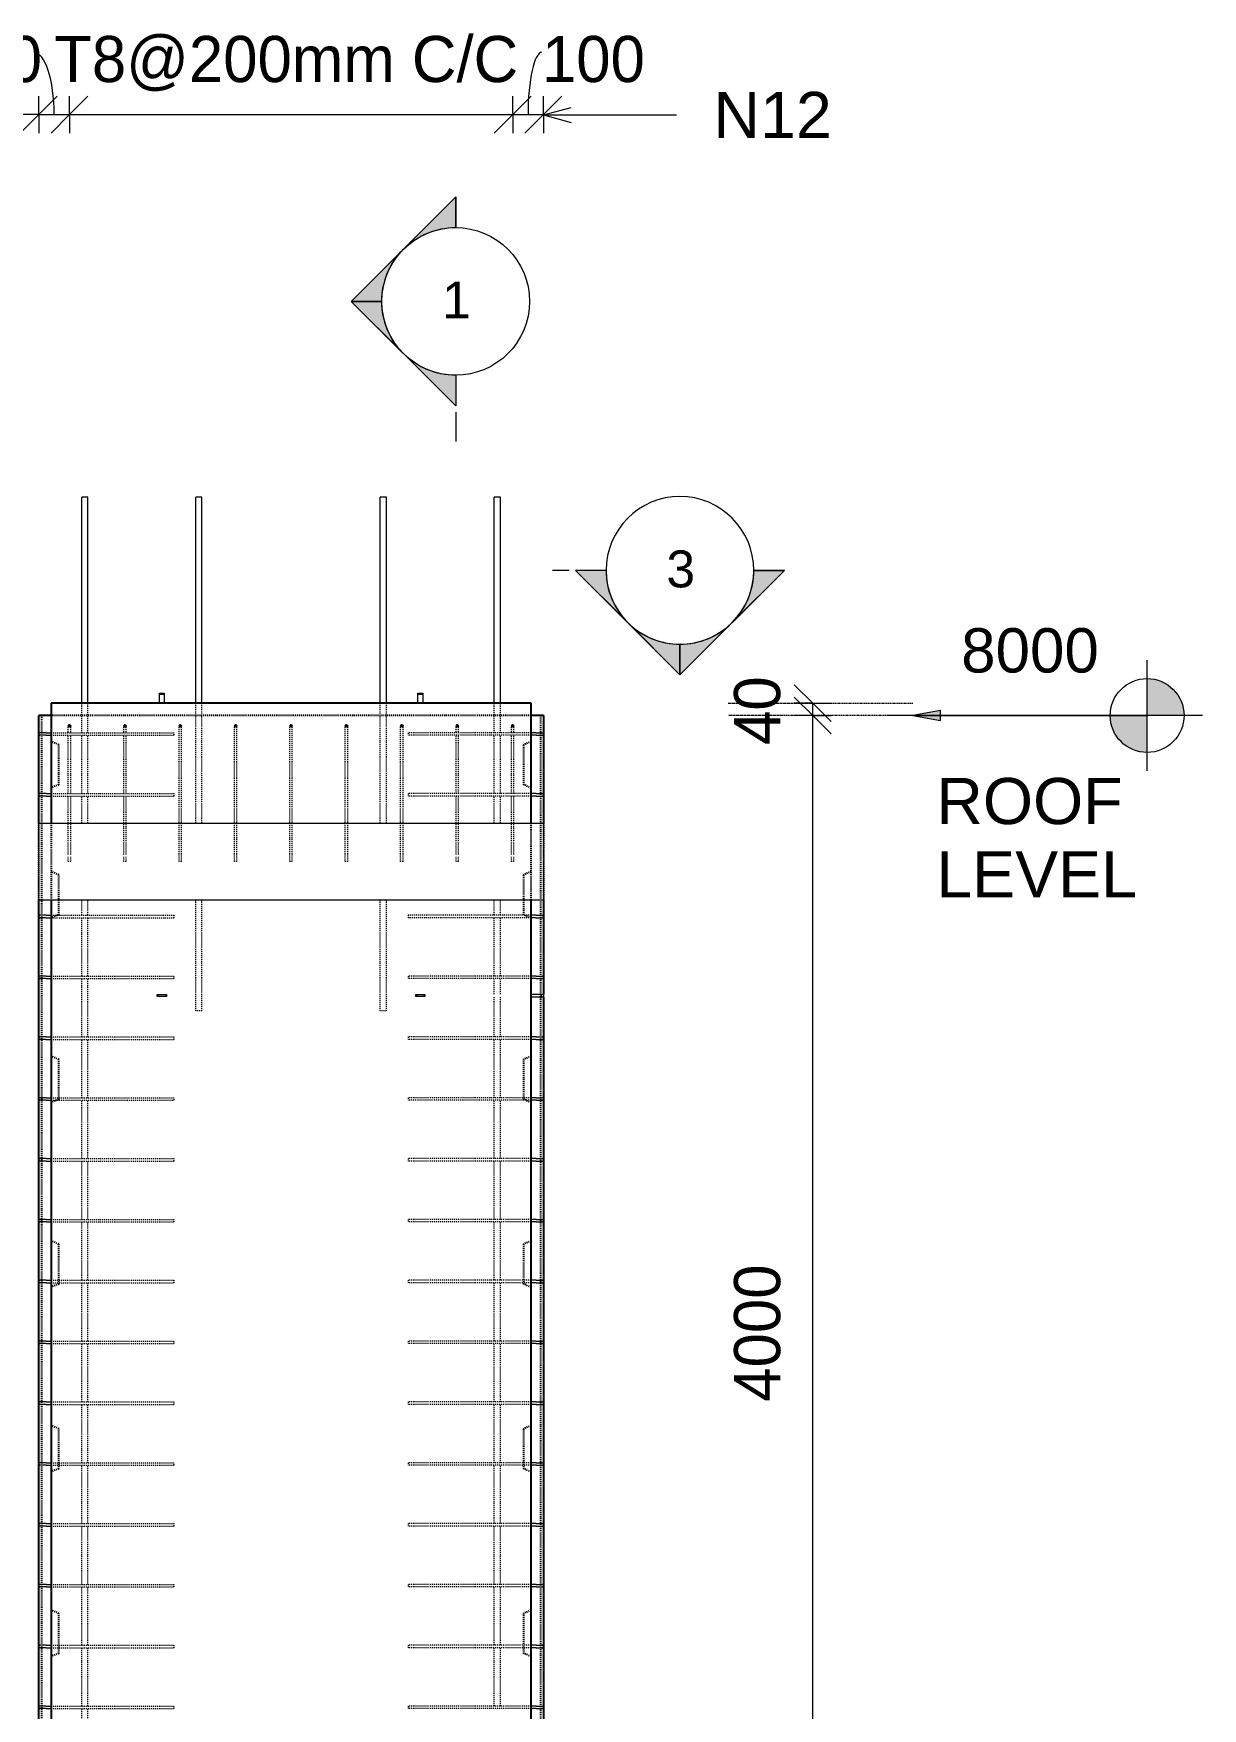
# Model space of a CAD drawing. Header units: millimetres. Extents: x -11071 to 5500, y -2575 to 13230.
# Drawn here: x -5062 to -1264, y 4433 to 9876 of the extents above; entities that cross this region are included whole.
import ezdxf

# ---------------------------------------------------------------- set-up
doc = ezdxf.new("R2010")
doc.units = ezdxf.units.MM
doc.linetypes.add('Dash', pattern=[6.36, 3.18, -3.18])
doc.linetypes.add('Overhead', pattern=[3.97, 2.38, -1.59])
for name, color, linetype, lineweight in [('A-ANNO-DIMS', 211, 'Continuous', 9), ('A-ANNO-DIMS-60', 211, 'Continuous', 9), ('A-DETL-MBND', 5, 'Continuous', 18), ('A-FLOR-OVHD', 1, 'Overhead', 18), ('A-GENM', 13, 'Continuous', 18), ('A-WALL', 113, 'Continuous', 25), ('A-WALL-HDLN', 110, 'Dash', 25), ('G-ANNO-DIMS', 111, 'Continuous', 9), ('G-ANNO-SYMB', 111, 'Continuous', 9), ('G-ANNO-TEXT', 231, 'Continuous', 9), ('S-BEAM', 12, 'Continuous', 18), ('S-RBAR', 171, 'Continuous', 18)]:
    doc.layers.add(name, color=color, linetype=linetype, lineweight=lineweight)
doc.styles.add('Arial', font='arial.ttf', dxfattribs={"height": 120})
doc.styles.add('Arial_1', font='arial.ttf', dxfattribs={"height": 150})
doc.styles.add('Arial_2', font='arial.ttf', dxfattribs={"height": 144})
doc.styles.add('Nirmala UI Semilight', font='NirmalaS.ttf', dxfattribs={"height": 150})
doc.dimstyles.new('Arrow_Filled_-_2_5_NI_UI_1', dxfattribs={"dimscale": 304.8, "dimtxt": 157.104592, "dimasz": 0.393701, "dimexe": 0.19685, "dimexo": 0.0625, "dimgap": 0.19685, "dimtad": 1, "dimdec": 4, "dimzin": 0, "dimdsep": 46, "dimtxsty": 'Nirmala UI Semilight', "dimblk1": 'OBLIQUE', "dimblk2": 'OBLIQUE', "dimsah": 1, "dimcen": 0.09, "dimazin": 0, "dimtfac": 1, "dimtdec": 4, "dimtix": 1, "dimtmove": 0, "dimatfit": 3, "dimfxl": 0.19685, "dimfxlon": 1, "dimtvp": 1, "dimtolj": 1, "dimtzin": 0, "dimarcsym": 2})
doc.dimstyles.new('Arrow_Filled_-_2_5_NI_UI_2', dxfattribs={"dimscale": 304.8, "dimtxt": 157.104592, "dimasz": 0.393701, "dimexe": 0.19685, "dimexo": 0.0625, "dimgap": 0.19685, "dimtad": 1, "dimdec": 4, "dimzin": 0, "dimdsep": 46, "dimtxsty": 'Nirmala UI Semilight', "dimblk1": 'OBLIQUE', "dimblk2": 'OBLIQUE', "dimsah": 1, "dimcen": 0.09, "dimazin": 0, "dimtfac": 1, "dimtdec": 4, "dimtix": 1, "dimtmove": 1, "dimatfit": 3, "dimfxl": 0.19685, "dimfxlon": 1, "dimtvp": 1, "dimtolj": 1, "dimtzin": 0, "dimarcsym": 2})

# ---------------------------------------------------------------- blocks, each defined once
blk = doc.blocks.new('RR spread anchor face based - RR-SA-7_5-260-1726841-Elevation Front')
at = {"layer": 'A-GENM'}
for p, q in [((-4653.4, 7727.8), (-4653.4, 7732.8)), ((-4653.4, 7732.8), (-4637.4, 7732.8)), ((-4637.4, 7732.8), (-4637.4, 7727.8)), ((-4653.4, 7700), (-4653.4, 7727.8)), ((-4637.4, 7727.8), (-4653.4, 7727.8)), ((-4637.4, 7727.8), (-4637.4, 7700))]:
    blk.add_line(p, q, dxfattribs=at)
blk = doc.blocks.new('RR spread anchor face based - RR-SA-2_5-200-1726821-Elevation Front')
at = {"layer": 'A-GENM'}
for p, q in [((-3445.4, 6755), (-3410.4, 6755)), ((-3410.4, 6755), (-3405.4, 6755)), ((-3410.4, 6745), (-3410.4, 6755)), ((-3405.4, 6755), (-3405.4, 6745)), ((-3410.4, 6745), (-3445.4, 6745)), ((-3405.4, 6745), (-3410.4, 6745))]:
    blk.add_line(p, q, dxfattribs=at)
blk = doc.blocks.new('RR spread anchor face based - RR-SA-1_4-160-1726851-Elevation Front')
at = {"layer": 'A-GENM'}
for p, q in [((-4660.4, 6753), (-4657.9, 6753)), ((-4660.4, 6747), (-4660.4, 6753)), ((-4657.9, 6753), (-4632.9, 6753)), ((-4657.9, 6753), (-4657.9, 6747)), ((-4632.9, 6753), (-4630.4, 6753)), ((-4632.9, 6753), (-4632.9, 6747)), ((-4630.4, 6753), (-4630.4, 6747)), ((-4657.9, 6747), (-4660.4, 6747)), ((-4632.9, 6747), (-4657.9, 6747)), ((-4630.4, 6747), (-4632.9, 6747))]:
    blk.add_line(p, q, dxfattribs=at)
blk = doc.blocks.new('Detail View - M_Section Head - Filled SHOP DWG-1002450-Elevation Front')
at = {"layer": 'G-ANNO-SYMB'}
h = blk.add_hatch(color=256, dxfattribs=at)
edge = h.paths.add_edge_path()
edge.add_line((-3301.2, -388.3), (-3201.8, -388.3))
edge.add_arc((-2961.8, -388.3), 240, 180, 225)
edge.add_line((-3131.5, -558), (-3301.2, -388.3))
h = blk.add_hatch(color=256, dxfattribs=at)
edge = h.paths.add_edge_path()
edge.add_line((-2622.4, -388.3), (-2792.1, -558))
edge.add_arc((-2961.8, -388.3), 240, 315, 360)
edge.add_line((-2721.8, -388.3), (-2622.4, -388.3))
h = blk.add_hatch(color=256, dxfattribs=at)
edge = h.paths.add_edge_path()
edge.add_line((-2961.8, -727.7), (-3131.5, -558))
edge.add_arc((-2961.8, -388.3), 240, 225, 270)
edge.add_line((-2961.8, -628.3), (-2961.8, -727.7))
h = blk.add_hatch(color=256, dxfattribs=at)
edge = h.paths.add_edge_path()
edge.add_line((-2961.8, -727.7), (-2961.8, -628.3))
edge.add_arc((-2961.8, -388.3), 240, 270, 315)
edge.add_line((-2792.1, -558), (-2961.8, -727.7))
for p, q in [((-2961.8, -727.7), (-3301.2, -388.3)), ((-3201.8, -388.3), (-3301.2, -388.3)), ((-3301.2, -388.3), (-3131.5, -558)), ((-3201.8, -388.3), (-3301.2, -388.3)), ((-2961.8, -727.7), (-2622.4, -388.3)), ((-2792.1, -558), (-2622.4, -388.3)), ((-2721.8, -388.3), (-2622.4, -388.3)), ((-2622.4, -388.3), (-2721.8, -388.3)), ((-3131.5, -558), (-2961.8, -727.7)), ((-2961.8, -727.7), (-2792.1, -558)), ((-2961.8, -628.3), (-2961.8, -727.7)), ((-2961.8, -727.7), (-2961.8, -628.3))]:
    blk.add_line(p, q, dxfattribs=at)
for start, end in [(360, 180), (180, 360), (180, 225), (315, 0), (225, 270), (270, 315)]:
    blk.add_arc((-2961.8, -388.3), 240, start, end, dxfattribs=at)
blk = doc.blocks.new('DIMBLOCK9-Elevation Front')
at = {"layer": 'A-ANNO-DIMS-60'}
for p, q in [((-5045.4, 9612.5), (-4985.4, 9672.5)), ((-5045.4, 9612.5), (-5045.4, 9672.5)), ((-4945.4, 9612.5), (-4885.4, 9672.5)), ((-4945.4, 9612.5), (-4945.4, 9672.5)), ((-5045.4, 9612.5), (-5105.4, 9552.5)), ((-5045.4, 9612.5), (-4945.4, 9612.5)), ((-5045.4, 9612.5), (-5045.4, 9552.5)), ((-4945.4, 9612.5), (-5005.4, 9552.5)), ((-4945.4, 9612.5), (-4945.4, 9552.5))]:
    blk.add_line(p, q, dxfattribs=at)
blk.add_ellipse((-5060.8, 9612.5), major_axis=(0, 202.8), ratio=0.322442, start_param=4.712389, end_param=6.283185, dxfattribs=at)
at = {"layer": 'A-ANNO-DIMS-60', "color": 0, "insert": (-5369.3, 9868.2), "char_height": 150, "width": 370.196, "attachment_point": 1, "line_spacing_factor": 1.142579, "style": 'Nirmala UI Semilight'}
blk.add_mtext('100', dxfattribs=at)
blk = doc.blocks.new('_Oblique')
at = {"color": 0, "linetype": 'ByBlock', "lineweight": -2}
blk.add_line((-0.5, -0.5), (0.5, 0.5), dxfattribs=at)
blk = doc.blocks.new('DIMBLOCK10-Elevation Front')
at = {"layer": 'A-ANNO-DIMS-60'}
for p, q in [((-4945.4, 9612.5), (-4885.4, 9672.5)), ((-4945.4, 9612.5), (-4945.4, 9672.5)), ((-3505.4, 9612.5), (-3445.4, 9672.5)), ((-3505.4, 9612.5), (-3505.4, 9672.5)), ((-4945.4, 9612.5), (-5005.4, 9552.5)), ((-4945.4, 9612.5), (-3505.4, 9612.5)), ((-4945.4, 9612.5), (-4945.4, 9552.5)), ((-3505.4, 9612.5), (-3565.4, 9552.5)), ((-3505.4, 9612.5), (-3505.4, 9552.5))]:
    blk.add_line(p, q, dxfattribs=at)
at = {"layer": 'A-ANNO-DIMS-60', "color": 0, "insert": (-4995.2, 9868.2), "char_height": 150, "width": 1847.55, "attachment_point": 1, "line_spacing_factor": 1.142579, "style": 'Nirmala UI Semilight'}
blk.add_mtext('T8@200mm C/C', dxfattribs=at)
blk = doc.blocks.new('DIMBLOCK11-Elevation Front')
at = {"layer": 'A-ANNO-DIMS-60'}
for p, q in [((-3505.4, 9612.5), (-3445.4, 9672.5)), ((-3505.4, 9612.5), (-3505.4, 9672.5)), ((-3405.4, 9612.5), (-3345.4, 9672.5)), ((-3405.4, 9612.5), (-3405.4, 9672.5)), ((-3505.4, 9612.5), (-3565.4, 9552.5)), ((-3505.4, 9612.5), (-3405.4, 9612.5)), ((-3505.4, 9612.5), (-3505.4, 9552.5)), ((-3405.4, 9612.5), (-3465.4, 9552.5)), ((-3405.4, 9612.5), (-3405.4, 9552.5))]:
    blk.add_line(p, q, dxfattribs=at)
blk.add_ellipse((-3410.4, 9612.5), major_axis=(0, 202.8), ratio=0.222107, start_param=0, end_param=1.570796, dxfattribs=at)
at = {"layer": 'A-ANNO-DIMS-60', "color": 0, "insert": (-3410.4, 9868.2), "char_height": 150, "width": 370.196, "attachment_point": 1, "line_spacing_factor": 1.142579, "style": 'Nirmala UI Semilight'}
blk.add_mtext('100', dxfattribs=at)
blk = doc.blocks.new('DIMBLOCK80-Elevation Front')
at = {"layer": 'A-ANNO-DIMS-60'}
for p, q in [((-2530.4, 7660), (-2590.4, 7720)), ((-2530.4, 7660), (-2590.4, 7660)), ((-2530.4, 3660), (-2530.4, 7660)), ((-2530.4, 7660), (-2470.4, 7600)), ((-2530.4, 7660), (-2470.4, 7660)), ((-2530.4, 3660), (-2590.4, 3720)), ((-2530.4, 3660), (-2590.4, 3660)), ((-2530.4, 3660), (-2470.4, 3600)), ((-2530.4, 3660), (-2470.4, 3660))]:
    blk.add_line(p, q, dxfattribs=at)
at = {"layer": 'A-ANNO-DIMS-60', "color": 0, "insert": (-2786.1, 5430.1), "char_height": 150, "width": 551.866, "attachment_point": 1, "rotation": 90, "line_spacing_factor": 1.142579, "style": 'Nirmala UI Semilight'}
blk.add_mtext('4000', dxfattribs=at)
blk = doc.blocks.new('DIMBLOCK81-Elevation Front')
at = {"layer": 'A-ANNO-DIMS-60'}
for p, q in [((-2530.4, 7700), (-2590.4, 7760)), ((-2530.4, 7660), (-2590.4, 7720)), ((-2530.4, 7700), (-2590.4, 7700)), ((-2530.4, 7660), (-2530.4, 7700)), ((-2530.4, 7700), (-2470.4, 7640)), ((-2530.4, 7700), (-2470.4, 7700)), ((-2530.4, 7660), (-2590.4, 7660)), ((-2530.4, 7660), (-2470.4, 7600)), ((-2530.4, 7660), (-2470.4, 7660))]:
    blk.add_line(p, q, dxfattribs=at)
at = {"layer": 'A-ANNO-DIMS-60', "color": 0, "insert": (-2786.1, 7564.3), "char_height": 150, "width": 277.647, "attachment_point": 1, "rotation": 90, "line_spacing_factor": 1.142579, "style": 'Nirmala UI Semilight'}
blk.add_mtext('40', dxfattribs=at)
blk = doc.blocks.new('Spot Elevations - M_Spot Elevation - Target Filled-10609-Elevation Front')
at = {"layer": 'G-ANNO-DIMS'}
h = blk.add_hatch(color=256, dxfattribs=at)
edge = h.paths.add_edge_path()
edge.add_line((-1443.8, 7660), (-1323.8, 7660))
edge.add_arc((-1443.8, 7660), 120, 0, 90)
edge.add_line((-1443.8, 7780), (-1443.8, 7660))
h = blk.add_hatch(color=256, dxfattribs=at)
edge = h.paths.add_edge_path()
edge.add_line((-1443.8, 7660), (-1563.8, 7660))
edge.add_arc((-1443.8, 7660), 120, 180, 270)
edge.add_line((-1443.8, 7540), (-1443.8, 7660))
for p, q in [((-1443.8, 7480), (-1443.8, 7840)), ((-1263.8, 7660), (-2283.8, 7660))]:
    blk.add_line(p, q, dxfattribs=at)
blk.add_circle((-1443.8, 7660), 120, dxfattribs=at)

msp = doc.modelspace()

# ---------------------------------------------------------------- hatches: boundary and pattern name
at = {"layer": 'G-ANNO-DIMS'}
msp.add_hatch(color=256, dxfattribs=at).paths.add_polyline_path([(-2205.4305, 7660), (-2115.4305, 7644.13057), (-2115.4305, 7675.86943)])
at = {"layer": 'S-RBAR'}
h = msp.add_hatch(color=256, dxfattribs=at)
edge = h.paths.add_edge_path()
edge.add_arc((-4945.4305, 7626), 4, 0, 360)
for points in [[(-4945.4305, 7622), (-4941.4305, 7626), (-4945.4305, 7630), (-4949.4305, 7626)], [(-4765.4305, 7622), (-4761.4305, 7626), (-4765.4305, 7630), (-4769.4305, 7626)], [(-4585.4305, 7622), (-4581.4305, 7626), (-4585.4305, 7630), (-4589.4305, 7626)], [(-4405.4305, 7622), (-4401.4305, 7626), (-4405.4305, 7630), (-4409.4305, 7626)], [(-4225.4305, 7622), (-4221.4305, 7626), (-4225.4305, 7630), (-4229.4305, 7626)], [(-4045.4305, 7622), (-4041.4305, 7626), (-4045.4305, 7630), (-4049.4305, 7626)], [(-3865.4305, 7622), (-3861.4305, 7626), (-3865.4305, 7630), (-3869.4305, 7626)], [(-3685.4305, 7622), (-3681.4305, 7626), (-3685.4305, 7630), (-3689.4305, 7626)], [(-3505.4305, 7622), (-3501.4305, 7626), (-3505.4305, 7630), (-3509.4305, 7626)]]:
    msp.add_hatch(color=256, dxfattribs=at).paths.add_polyline_path(points)
h = msp.add_hatch(color=256, dxfattribs=at)
edge = h.paths.add_edge_path()
edge.add_arc((-4765.4305, 7626), 4, 0, 360)
h = msp.add_hatch(color=256, dxfattribs=at)
edge = h.paths.add_edge_path()
edge.add_arc((-4585.4305, 7626), 4, 0, 360)
h = msp.add_hatch(color=256, dxfattribs=at)
edge = h.paths.add_edge_path()
edge.add_arc((-4405.4305, 7626), 4, 0, 360)
h = msp.add_hatch(color=256, dxfattribs=at)
edge = h.paths.add_edge_path()
edge.add_arc((-4225.4305, 7626), 4, 0, 360)
h = msp.add_hatch(color=256, dxfattribs=at)
edge = h.paths.add_edge_path()
edge.add_arc((-4045.4305, 7626), 4, 0, 360)
h = msp.add_hatch(color=256, dxfattribs=at)
edge = h.paths.add_edge_path()
edge.add_arc((-3865.4305, 7626), 4, 0, 360)
h = msp.add_hatch(color=256, dxfattribs=at)
edge = h.paths.add_edge_path()
edge.add_arc((-3685.4305, 7626), 4, 0, 360)
h = msp.add_hatch(color=256, dxfattribs=at)
edge = h.paths.add_edge_path()
edge.add_arc((-3505.4305, 7626), 4, 0, 360)

# ---------------------------------------------------------------- linework, layer by layer
at = {"layer": 'A-DETL-MBND'}
msp.add_line((-5045.4305, 9612.46426), (-6013.36887, 9612.46426), dxfattribs=at)
at = {"layer": 'A-FLOR-OVHD'}
for p, q in [((-2805.4305, 7700), (-2205.4305, 7700)), ((-2205.4305, 7660), (-2805.4305, 7660))]:
    msp.add_line(p, q, dxfattribs=at)
at = {"layer": 'A-WALL'}
for p, q in [((-5005.4305, 7700), (-5005.4305, 7310)), ((-3445.4305, 7700), (-5005.4305, 7700)), ((-3445.4305, 7310), (-3445.4305, 7700)), ((-5045.4305, 7600.38007), (-5045.4305, 7660)), ((-5005.4305, 7660), (-5045.4305, 7660)), ((-3405.4305, 7660), (-3445.4305, 7660)), ((-3405.4305, 7660), (-3405.4305, 7600.38007)), ((-5045.4305, 7402.71341), (-5045.4305, 7599.61993)), ((-3405.4305, 7599.61993), (-3405.4305, 7402.71341)), ((-5045.4305, 7310), (-5045.4305, 7401.95326)), ((-3405.4305, 7401.95326), (-3405.4305, 7310)), ((-5045.4305, 7007.38007), (-5045.4305, 7060)), ((-5005.4305, 7060), (-5005.4305, -1395)), ((-3445.4305, -1395), (-3445.4305, 7060)), ((-3405.4305, 7060), (-3405.4305, 7007.38007)), ((-5045.4305, 6809.71341), (-5045.4305, 7006.61993)), ((-3405.4305, 7006.61993), (-3405.4305, 6809.71341)), ((-5045.4305, 6612.04674), (-5045.4305, 6808.95326)), ((-3405.4305, 6808.95326), (-3405.4305, 6755)), ((-3405.4305, 6745), (-3405.4305, 6612.04674)), ((-5045.4305, 6414.38007), (-5045.4305, 6611.28659)), ((-3405.4305, 6611.28659), (-3405.4305, 6414.38007)), ((-5045.4305, 6216.71341), (-5045.4305, 6413.61993)), ((-3405.4305, 6413.61993), (-3405.4305, 6216.71341)), ((-5045.4305, 6019.04674), (-5045.4305, 6215.95326)), ((-3405.4305, 6215.95326), (-3405.4305, 6019.04674)), ((-5045.4305, 5821.38007), (-5045.4305, 6018.28659)), ((-3405.4305, 6018.28659), (-3405.4305, 5821.38007)), ((-5045.4305, 5623.71341), (-5045.4305, 5820.61993)), ((-3405.4305, 5820.61993), (-3405.4305, 5623.71341)), ((-5045.4305, 5426.04674), (-5045.4305, 5622.95326)), ((-3405.4305, 5622.95326), (-3405.4305, 5426.04674)), ((-5045.4305, 5228.38007), (-5045.4305, 5425.28659)), ((-3405.4305, 5425.28659), (-3405.4305, 5228.38007)), ((-5045.4305, 5030.71341), (-5045.4305, 5227.61993)), ((-3405.4305, 5227.61993), (-3405.4305, 5030.71341)), ((-5045.4305, 4833.04674), (-5045.4305, 5029.95326)), ((-3405.4305, 5029.95326), (-3405.4305, 4833.04674)), ((-5045.4305, 4635.38007), (-5045.4305, 4832.28659)), ((-3405.4305, 4832.28659), (-3405.4305, 4635.38007)), ((-5045.4305, 4437.71341), (-5045.4305, 4634.61993)), ((-3405.4305, 4634.61993), (-3405.4305, 4437.71341)), ((-5045.4305, 4240.04674), (-5045.4305, 4436.95326)), ((-3405.4305, 4436.95326), (-3405.4305, 4240.04674))]:
    msp.add_line(p, q, dxfattribs=at)
at = {"layer": 'A-WALL-HDLN'}
for p, q in [((-5035.42792, 3690.4499), (-5035.42792, 7660)), ((-3445.4305, 7660), (-5005.4305, 7660)), ((-3415.43308, 7660), (-3415.43308, 3690.4499)), ((-4980.4305, 7565), (-5005.4305, 7575)), ((-3445.4305, 7575), (-3470.4305, 7565)), ((-4980.4305, 7435), (-4980.4305, 7565)), ((-3470.4305, 7565), (-3470.4305, 7435)), ((-4980.4305, 7435), (-5005.4305, 7425)), ((-3445.4305, 7425), (-3470.4305, 7435)), ((-5045.4305, 7060.04961), (-5045.4305, 7309.95039)), ((-5005.4305, 7309.95039), (-5005.4305, 7060.04961)), ((-3445.4305, 7060.04961), (-3445.4305, 7309.95039)), ((-3405.4305, 7309.95039), (-3405.4305, 7060.04961)), ((-4980.4305, 7142.5), (-5005.4305, 7152.5)), ((-4980.4305, 7012.5), (-4980.4305, 7142.5)), ((-3445.4305, 7152.5), (-3470.4305, 7142.5)), ((-3470.4305, 7142.5), (-3470.4305, 7012.5)), ((-4980.4305, 7012.5), (-5005.4305, 7002.5)), ((-3445.4305, 7002.5), (-3470.4305, 7012.5)), ((-4980.4305, 6542.5), (-5005.4305, 6552.5)), ((-4980.4305, 6412.5), (-4980.4305, 6542.5)), ((-3445.4305, 6552.5), (-3470.4305, 6542.5)), ((-3470.4305, 6542.5), (-3470.4305, 6412.5)), ((-4980.4305, 6412.5), (-5005.4305, 6402.5)), ((-3445.4305, 6402.5), (-3470.4305, 6412.5)), ((-4980.4305, 5942.5), (-5005.4305, 5952.5)), ((-4980.4305, 5812.5), (-4980.4305, 5942.5)), ((-3445.4305, 5952.5), (-3470.4305, 5942.5)), ((-3470.4305, 5942.5), (-3470.4305, 5812.5)), ((-4980.4305, 5812.5), (-5005.4305, 5802.5)), ((-3445.4305, 5802.5), (-3470.4305, 5812.5)), ((-4980.4305, 5342.5), (-5005.4305, 5352.5)), ((-4980.4305, 5212.5), (-4980.4305, 5342.5)), ((-3445.4305, 5352.5), (-3470.4305, 5342.5)), ((-3470.4305, 5342.5), (-3470.4305, 5212.5)), ((-4980.4305, 5212.5), (-5005.4305, 5202.5)), ((-3445.4305, 5202.5), (-3470.4305, 5212.5)), ((-4980.4305, 4742.5), (-5005.4305, 4752.5)), ((-4980.4305, 4612.5), (-4980.4305, 4742.5)), ((-3445.4305, 4752.5), (-3470.4305, 4742.5)), ((-3470.4305, 4742.5), (-3470.4305, 4612.5)), ((-4980.4305, 4612.5), (-5005.4305, 4602.5)), ((-3445.4305, 4602.5), (-3470.4305, 4612.5))]:
    msp.add_line(p, q, dxfattribs=at)
at = {"layer": 'G-ANNO-DIMS'}
for p, q in [((-2115.4305, 7675.86943), (-2205.4305, 7660)), ((-2115.4305, 7644.13057), (-2115.4305, 7675.86943)), ((-2205.4305, 7660), (-2115.4305, 7644.13057)), ((-2205.4305, 7660), (-1823.79736, 7660)), ((-1823.79736, 7660), (-1443.82769, 7660))]:
    msp.add_line(p, q, dxfattribs=at)
at = {"layer": 'G-ANNO-SYMB'}
for p, q in [((-3690.51737, 8645.62822), (-3690.51737, 8550.41165)), ((-3321.81002, 8131.72422), (-3375.56943, 8131.72422))]:
    msp.add_line(p, q, dxfattribs=at)
at = {"layer": 'G-ANNO-TEXT', "color": 7}
for q in [(-3315.38964, 9635.68609), (-3315.38964, 9587.45523), (-2972.76277, 9611.57066)]:
    msp.add_line((-3405.38964, 9611.57066), q, dxfattribs=at)
at = {"layer": 'S-BEAM'}
for p, q in [((-5045.50611, 7060), (-5045.50611, 7310)), ((-5045.50611, 7310), (-3405.32063, 7310)), ((-3405.32063, 7310), (-3405.32063, 7060)), ((-3405.32063, 7060), (-5045.50611, 7060))]:
    msp.add_line(p, q, dxfattribs=at)
at = {"layer": 'S-RBAR'}
for p, q in [((-4885.4305, 8370), (-4905.4305, 8370)), ((-4905.4305, 7700), (-4905.4305, 8370)), ((-4885.4305, 7700), (-4885.4305, 8370)), ((-4515.4305, 8370), (-4535.4305, 8370)), ((-4535.4305, 7700), (-4535.4305, 8370)), ((-4515.4305, 7700), (-4515.4305, 8370)), ((-3915.4305, 8370), (-3935.4305, 8370)), ((-3935.4305, 7700), (-3935.4305, 8370)), ((-3915.4305, 7700), (-3915.4305, 8370)), ((-3545.4305, 8370), (-3565.4305, 8370)), ((-3565.4305, 7700), (-3565.4305, 8370)), ((-3545.4305, 7700), (-3545.4305, 8370)), ((-4945.4305, 7630), (-4949.4305, 7626)), ((-4949.4305, 7626), (-4945.4305, 7622)), ((-4941.4305, 7626), (-4945.4305, 7630)), ((-4945.4305, 7622), (-4941.4305, 7626)), ((-4765.4305, 7630), (-4769.4305, 7626)), ((-4769.4305, 7626), (-4765.4305, 7622)), ((-4761.4305, 7626), (-4765.4305, 7630)), ((-4765.4305, 7622), (-4761.4305, 7626)), ((-4585.4305, 7630), (-4589.4305, 7626)), ((-4589.4305, 7626), (-4585.4305, 7622)), ((-4581.4305, 7626), (-4585.4305, 7630)), ((-4585.4305, 7622), (-4581.4305, 7626)), ((-4405.4305, 7630), (-4409.4305, 7626)), ((-4409.4305, 7626), (-4405.4305, 7622)), ((-4401.4305, 7626), (-4405.4305, 7630)), ((-4405.4305, 7622), (-4401.4305, 7626)), ((-4225.4305, 7630), (-4229.4305, 7626)), ((-4229.4305, 7626), (-4225.4305, 7622)), ((-4221.4305, 7626), (-4225.4305, 7630)), ((-4225.4305, 7622), (-4221.4305, 7626)), ((-4045.4305, 7630), (-4049.4305, 7626)), ((-4049.4305, 7626), (-4045.4305, 7622)), ((-4041.4305, 7626), (-4045.4305, 7630)), ((-4045.4305, 7622), (-4041.4305, 7626)), ((-3865.4305, 7630), (-3869.4305, 7626)), ((-3869.4305, 7626), (-3865.4305, 7622)), ((-3861.4305, 7626), (-3865.4305, 7630)), ((-3865.4305, 7622), (-3861.4305, 7626)), ((-3685.4305, 7630), (-3689.4305, 7626)), ((-3689.4305, 7626), (-3685.4305, 7622)), ((-3681.4305, 7626), (-3685.4305, 7630)), ((-3685.4305, 7622), (-3681.4305, 7626)), ((-3505.4305, 7630), (-3509.4305, 7626)), ((-3509.4305, 7626), (-3505.4305, 7622)), ((-3501.4305, 7626), (-3505.4305, 7630)), ((-3505.4305, 7622), (-3501.4305, 7626)), ((-5021.4305, 7604), (-5041.4305, 7604)), ((-5021.4305, 7596), (-5041.4305, 7596)), ((-5021.4305, 7604), (-5005.4305, 7604)), ((-5021.4305, 7596), (-5005.4305, 7596)), ((-3429.4305, 7604), (-3445.4305, 7604)), ((-3429.4305, 7596), (-3445.4305, 7596)), ((-3429.4305, 7604), (-3409.4305, 7604)), ((-3429.4305, 7596), (-3409.4305, 7596)), ((-5021.4305, 7406.33333), (-5041.4305, 7406.33333)), ((-5021.4305, 7406.33333), (-5005.4305, 7406.33333)), ((-3429.4305, 7406.33333), (-3445.4305, 7406.33333)), ((-3429.4305, 7406.33333), (-3409.4305, 7406.33333)), ((-5021.4305, 7398.33333), (-5041.4305, 7398.33333)), ((-5021.4305, 7398.33333), (-5005.4305, 7398.33333)), ((-3429.4305, 7398.33333), (-3445.4305, 7398.33333)), ((-3429.4305, 7398.33333), (-3409.4305, 7398.33333)), ((-5021.4305, 7011), (-5041.4305, 7011)), ((-5021.4305, 7003), (-5041.4305, 7003)), ((-5021.4305, 7011), (-5005.4305, 7011)), ((-5021.4305, 7003), (-5005.4305, 7003)), ((-3429.4305, 7011), (-3445.4305, 7011)), ((-3429.4305, 7003), (-3445.4305, 7003)), ((-3429.4305, 7011), (-3409.4305, 7011)), ((-3429.4305, 7003), (-3409.4305, 7003)), ((-5021.4305, 6813.33333), (-5041.4305, 6813.33333)), ((-5021.4305, 6805.33333), (-5041.4305, 6805.33333)), ((-5021.4305, 6813.33333), (-5005.4305, 6813.33333)), ((-5021.4305, 6805.33333), (-5005.4305, 6805.33333)), ((-3429.4305, 6813.33333), (-3445.4305, 6813.33333)), ((-3429.4305, 6805.33333), (-3445.4305, 6805.33333)), ((-3429.4305, 6813.33333), (-3409.4305, 6813.33333)), ((-3429.4305, 6805.33333), (-3409.4305, 6805.33333)), ((-5021.4305, 6615.66667), (-5041.4305, 6615.66667)), ((-5021.4305, 6607.66667), (-5041.4305, 6607.66667)), ((-5021.4305, 6615.66667), (-5005.4305, 6615.66667)), ((-5021.4305, 6607.66667), (-5005.4305, 6607.66667)), ((-3429.4305, 6615.66667), (-3445.4305, 6615.66667)), ((-3429.4305, 6607.66667), (-3445.4305, 6607.66667)), ((-3429.4305, 6615.66667), (-3409.4305, 6615.66667)), ((-3429.4305, 6607.66667), (-3409.4305, 6607.66667)), ((-5021.4305, 6418), (-5041.4305, 6418)), ((-5021.4305, 6410), (-5041.4305, 6410)), ((-5021.4305, 6418), (-5005.4305, 6418)), ((-5021.4305, 6410), (-5005.4305, 6410)), ((-3429.4305, 6418), (-3445.4305, 6418)), ((-3429.4305, 6410), (-3445.4305, 6410)), ((-3429.4305, 6418), (-3409.4305, 6418)), ((-3429.4305, 6410), (-3409.4305, 6410)), ((-5021.4305, 6220.33333), (-5041.4305, 6220.33333)), ((-5021.4305, 6212.33333), (-5041.4305, 6212.33333)), ((-5021.4305, 6220.33333), (-5005.4305, 6220.33333)), ((-5021.4305, 6212.33333), (-5005.4305, 6212.33333)), ((-3429.4305, 6220.33333), (-3445.4305, 6220.33333)), ((-3429.4305, 6212.33333), (-3445.4305, 6212.33333)), ((-3429.4305, 6220.33333), (-3409.4305, 6220.33333)), ((-3429.4305, 6212.33333), (-3409.4305, 6212.33333)), ((-5021.4305, 6022.66667), (-5041.4305, 6022.66667)), ((-5021.4305, 6014.66667), (-5041.4305, 6014.66667)), ((-5021.4305, 6022.66667), (-5005.4305, 6022.66667)), ((-5021.4305, 6014.66667), (-5005.4305, 6014.66667)), ((-3429.4305, 6022.66667), (-3445.4305, 6022.66667)), ((-3429.4305, 6014.66667), (-3445.4305, 6014.66667)), ((-3429.4305, 6022.66667), (-3409.4305, 6022.66667)), ((-3429.4305, 6014.66667), (-3409.4305, 6014.66667)), ((-5021.4305, 5825), (-5041.4305, 5825)), ((-5021.4305, 5825), (-5005.4305, 5825)), ((-3429.4305, 5825), (-3445.4305, 5825)), ((-3429.4305, 5825), (-3409.4305, 5825)), ((-5021.4305, 5817), (-5041.4305, 5817)), ((-5021.4305, 5817), (-5005.4305, 5817)), ((-3429.4305, 5817), (-3445.4305, 5817)), ((-3429.4305, 5817), (-3409.4305, 5817)), ((-5021.4305, 5627.33333), (-5041.4305, 5627.33333)), ((-5021.4305, 5619.33333), (-5041.4305, 5619.33333)), ((-5021.4305, 5627.33333), (-5005.4305, 5627.33333)), ((-5021.4305, 5619.33333), (-5005.4305, 5619.33333)), ((-3429.4305, 5627.33333), (-3445.4305, 5627.33333)), ((-3429.4305, 5619.33333), (-3445.4305, 5619.33333)), ((-3429.4305, 5627.33333), (-3409.4305, 5627.33333)), ((-3429.4305, 5619.33333), (-3409.4305, 5619.33333)), ((-5021.4305, 5429.66667), (-5041.4305, 5429.66667)), ((-5021.4305, 5421.66667), (-5041.4305, 5421.66667)), ((-5021.4305, 5429.66667), (-5005.4305, 5429.66667)), ((-5021.4305, 5421.66667), (-5005.4305, 5421.66667)), ((-3429.4305, 5429.66667), (-3445.4305, 5429.66667)), ((-3429.4305, 5421.66667), (-3445.4305, 5421.66667)), ((-3429.4305, 5429.66667), (-3409.4305, 5429.66667)), ((-3429.4305, 5421.66667), (-3409.4305, 5421.66667)), ((-5021.4305, 5232), (-5041.4305, 5232)), ((-5021.4305, 5232), (-5005.4305, 5232)), ((-3429.4305, 5232), (-3445.4305, 5232)), ((-3429.4305, 5232), (-3409.4305, 5232)), ((-5021.4305, 5224), (-5041.4305, 5224)), ((-5021.4305, 5224), (-5005.4305, 5224)), ((-3429.4305, 5224), (-3445.4305, 5224)), ((-3429.4305, 5224), (-3409.4305, 5224)), ((-5021.4305, 5034.33333), (-5041.4305, 5034.33333)), ((-5021.4305, 5026.33333), (-5041.4305, 5026.33333)), ((-5021.4305, 5034.33333), (-5005.4305, 5034.33333)), ((-5021.4305, 5026.33333), (-5005.4305, 5026.33333)), ((-3429.4305, 5034.33333), (-3445.4305, 5034.33333)), ((-3429.4305, 5026.33333), (-3445.4305, 5026.33333)), ((-3429.4305, 5034.33333), (-3409.4305, 5034.33333)), ((-3429.4305, 5026.33333), (-3409.4305, 5026.33333)), ((-5021.4305, 4836.66667), (-5041.4305, 4836.66667)), ((-5021.4305, 4828.66667), (-5041.4305, 4828.66667)), ((-5021.4305, 4836.66667), (-5005.4305, 4836.66667)), ((-5021.4305, 4828.66667), (-5005.4305, 4828.66667)), ((-3429.4305, 4836.66667), (-3445.4305, 4836.66667)), ((-3429.4305, 4828.66667), (-3445.4305, 4828.66667)), ((-3429.4305, 4836.66667), (-3409.4305, 4836.66667)), ((-3429.4305, 4828.66667), (-3409.4305, 4828.66667)), ((-5021.4305, 4639), (-5041.4305, 4639)), ((-5021.4305, 4631), (-5041.4305, 4631)), ((-5021.4305, 4639), (-5005.4305, 4639)), ((-5021.4305, 4631), (-5005.4305, 4631)), ((-3429.4305, 4639), (-3445.4305, 4639)), ((-3429.4305, 4631), (-3445.4305, 4631)), ((-3429.4305, 4639), (-3409.4305, 4639)), ((-3429.4305, 4631), (-3409.4305, 4631)), ((-5021.4305, 4441.33333), (-5041.4305, 4441.33333)), ((-5021.4305, 4433.33333), (-5041.4305, 4433.33333)), ((-5021.4305, 4441.33333), (-5005.4305, 4441.33333)), ((-5021.4305, 4433.33333), (-5005.4305, 4433.33333)), ((-3429.4305, 4441.33333), (-3445.4305, 4441.33333)), ((-3429.4305, 4433.33333), (-3445.4305, 4433.33333)), ((-3429.4305, 4441.33333), (-3409.4305, 4441.33333)), ((-3429.4305, 4433.33333), (-3409.4305, 4433.33333))]:
    msp.add_line(p, q, dxfattribs=at)
at = {"layer": 'S-RBAR', "linetype": 'Dash'}
for p, q in [((-4905.4305, 7604), (-4905.4305, 7699.95039)), ((-4885.4305, 7604), (-4885.4305, 7699.95039)), ((-4535.4305, 7310), (-4535.4305, 7699.95039)), ((-4515.4305, 7310), (-4515.4305, 7699.95039)), ((-3935.4305, 7310), (-3935.4305, 7699.95039)), ((-3915.4305, 7310), (-3915.4305, 7699.95039)), ((-3565.4305, 7604), (-3565.4305, 7699.95039)), ((-3545.4305, 7604), (-3545.4305, 7699.95039)), ((-4949.4305, 7606), (-4949.4305, 7626)), ((-4941.4305, 7606), (-4941.4305, 7626)), ((-4769.4305, 7606), (-4769.4305, 7626)), ((-4761.4305, 7606), (-4761.4305, 7626)), ((-4589.4305, 7606), (-4589.4305, 7626)), ((-4581.4305, 7606), (-4581.4305, 7626)), ((-4409.4305, 7606), (-4409.4305, 7626)), ((-4401.4305, 7606), (-4401.4305, 7626)), ((-4229.4305, 7606), (-4229.4305, 7626)), ((-4221.4305, 7606), (-4221.4305, 7626)), ((-4049.4305, 7606), (-4049.4305, 7626)), ((-4041.4305, 7606), (-4041.4305, 7626)), ((-3869.4305, 7606), (-3869.4305, 7626)), ((-3861.4305, 7606), (-3861.4305, 7626)), ((-3689.4305, 7606), (-3689.4305, 7626)), ((-3681.4305, 7606), (-3681.4305, 7626)), ((-3509.4305, 7606), (-3509.4305, 7626)), ((-3501.4305, 7606), (-3501.4305, 7626)), ((-5005.38089, 7604), (-4605.4305, 7604)), ((-5005.38089, 7596), (-4605.4305, 7596)), ((-4949.4305, 7604), (-4949.4305, 7606)), ((-4949.4305, 7406.33333), (-4949.4305, 7596)), ((-4941.4305, 7604), (-4941.4305, 7606)), ((-4941.4305, 7406.33333), (-4941.4305, 7596)), ((-4905.4305, 7406.33333), (-4905.4305, 7596)), ((-4885.4305, 7406.33333), (-4885.4305, 7596)), ((-4769.4305, 7604), (-4769.4305, 7606)), ((-4769.4305, 7406.33333), (-4769.4305, 7596)), ((-4761.4305, 7604), (-4761.4305, 7606)), ((-4761.4305, 7406.33333), (-4761.4305, 7596)), ((-4605.4305, 7596), (-4605.4305, 7604)), ((-4589.4305, 7185.6), (-4589.4305, 7606)), ((-4581.4305, 7185.6), (-4581.4305, 7606)), ((-4409.4305, 7185.6), (-4409.4305, 7606)), ((-4401.4305, 7185.6), (-4401.4305, 7606)), ((-4229.4305, 7185.6), (-4229.4305, 7606)), ((-4221.4305, 7185.6), (-4221.4305, 7606)), ((-4049.4305, 7185.6), (-4049.4305, 7606)), ((-4041.4305, 7185.6), (-4041.4305, 7606)), ((-3869.4305, 7185.6), (-3869.4305, 7606)), ((-3861.4305, 7185.6), (-3861.4305, 7606)), ((-3445.48011, 7604), (-3845.4305, 7604)), ((-3845.4305, 7604), (-3845.4305, 7596)), ((-3445.48011, 7596), (-3845.4305, 7596)), ((-3689.4305, 7604), (-3689.4305, 7606)), ((-3689.4305, 7406.33333), (-3689.4305, 7596)), ((-3681.4305, 7604), (-3681.4305, 7606)), ((-3681.4305, 7406.33333), (-3681.4305, 7596)), ((-3565.4305, 7406.33333), (-3565.4305, 7596)), ((-3545.4305, 7406.33333), (-3545.4305, 7596)), ((-3509.4305, 7604), (-3509.4305, 7606)), ((-3509.4305, 7406.33333), (-3509.4305, 7596)), ((-3501.4305, 7604), (-3501.4305, 7606)), ((-3501.4305, 7406.33333), (-3501.4305, 7596)), ((-5005.38089, 7406.33333), (-4605.4305, 7406.33333)), ((-4605.4305, 7398.33333), (-4605.4305, 7406.33333)), ((-3445.48011, 7406.33333), (-3845.4305, 7406.33333)), ((-3845.4305, 7406.33333), (-3845.4305, 7398.33333)), ((-5005.38089, 7398.33333), (-4605.4305, 7398.33333)), ((-4949.4305, 7208.66667), (-4949.4305, 7398.33333)), ((-4941.4305, 7208.66667), (-4941.4305, 7398.33333)), ((-4905.4305, 7310), (-4905.4305, 7398.33333)), ((-4885.4305, 7310), (-4885.4305, 7398.33333)), ((-4769.4305, 7208.66667), (-4769.4305, 7398.33333)), ((-4761.4305, 7208.66667), (-4761.4305, 7398.33333)), ((-3445.48011, 7398.33333), (-3845.4305, 7398.33333)), ((-3689.4305, 7208.66667), (-3689.4305, 7398.33333)), ((-3681.4305, 7208.66667), (-3681.4305, 7398.33333)), ((-3565.4305, 7310), (-3565.4305, 7398.33333)), ((-3545.4305, 7310), (-3545.4305, 7398.33333)), ((-3509.4305, 7208.66667), (-3509.4305, 7398.33333)), ((-3501.4305, 7208.66667), (-3501.4305, 7398.33333)), ((-4949.4305, 7185.6), (-4949.4305, 7200.66667)), ((-4941.4305, 7185.6), (-4949.4305, 7185.6)), ((-4941.4305, 7185.6), (-4941.4305, 7200.66667)), ((-4769.4305, 7185.6), (-4769.4305, 7200.66667)), ((-4761.4305, 7185.6), (-4769.4305, 7185.6)), ((-4761.4305, 7185.6), (-4761.4305, 7200.66667)), ((-4581.4305, 7185.6), (-4589.4305, 7185.6)), ((-4401.4305, 7185.6), (-4409.4305, 7185.6)), ((-4221.4305, 7185.6), (-4229.4305, 7185.6)), ((-4041.4305, 7185.6), (-4049.4305, 7185.6)), ((-3861.4305, 7185.6), (-3869.4305, 7185.6)), ((-3689.4305, 7185.6), (-3689.4305, 7200.66667)), ((-3681.4305, 7185.6), (-3689.4305, 7185.6)), ((-3681.4305, 7185.6), (-3681.4305, 7200.66667)), ((-3509.4305, 7185.6), (-3509.4305, 7200.66667)), ((-3501.4305, 7185.6), (-3509.4305, 7185.6)), ((-3501.4305, 7185.6), (-3501.4305, 7200.66667)), ((-4905.4305, 7011), (-4905.4305, 7060)), ((-4885.4305, 7011), (-4885.4305, 7060)), ((-4535.4305, 6700), (-4535.4305, 7060)), ((-4515.4305, 6700), (-4515.4305, 7060)), ((-3935.4305, 6700), (-3935.4305, 7060)), ((-3915.4305, 6700), (-3915.4305, 7060)), ((-3565.4305, 7011), (-3565.4305, 7060)), ((-3545.4305, 7011), (-3545.4305, 7060)), ((-5005.38089, 7011), (-4984.30572, 7011)), ((-5005.38089, 7003), (-5004.30572, 7003)), ((-5004.05528, 7003), (-4605.4305, 7003)), ((-4984.05528, 7011), (-4605.4305, 7011)), ((-4905.4305, 6813.33333), (-4905.4305, 7003)), ((-4885.4305, 6813.33333), (-4885.4305, 7003)), ((-4605.4305, 7003), (-4605.4305, 7011)), ((-3466.80572, 7011), (-3845.4305, 7011)), ((-3845.4305, 7011), (-3845.4305, 7003)), ((-3446.80572, 7003), (-3845.4305, 7003)), ((-3565.4305, 6813.33333), (-3565.4305, 7003)), ((-3545.4305, 6813.33333), (-3545.4305, 7003)), ((-3445.48011, 7011), (-3466.55528, 7011)), ((-3445.48011, 7003), (-3446.55528, 7003)), ((-5005.38089, 6813.33333), (-4605.4305, 6813.33333)), ((-5005.38089, 6805.33333), (-4605.4305, 6805.33333)), ((-4905.4305, 6615.66667), (-4905.4305, 6805.33333)), ((-4885.4305, 6615.66667), (-4885.4305, 6805.33333)), ((-4605.4305, 6805.33333), (-4605.4305, 6813.33333)), ((-3445.48011, 6813.33333), (-3845.4305, 6813.33333)), ((-3845.4305, 6813.33333), (-3845.4305, 6805.33333)), ((-3445.48011, 6805.33333), (-3845.4305, 6805.33333)), ((-3565.4305, 6755), (-3565.4305, 6805.33333)), ((-3545.4305, 6755), (-3545.4305, 6805.33333)), ((-4515.4305, 6700), (-4535.4305, 6700)), ((-3915.4305, 6700), (-3935.4305, 6700)), ((-3565.4305, 6615.66667), (-3565.4305, 6745)), ((-3545.4305, 6615.66667), (-3545.4305, 6745)), ((-5005.38089, 6615.66667), (-4605.4305, 6615.66667)), ((-5005.38089, 6607.66667), (-4605.4305, 6607.66667)), ((-4905.4305, 6418), (-4905.4305, 6607.66667)), ((-4885.4305, 6418), (-4885.4305, 6607.66667)), ((-4605.4305, 6607.66667), (-4605.4305, 6615.66667)), ((-3445.48011, 6615.66667), (-3845.4305, 6615.66667)), ((-3845.4305, 6615.66667), (-3845.4305, 6607.66667)), ((-3445.48011, 6607.66667), (-3845.4305, 6607.66667)), ((-3565.4305, 6418), (-3565.4305, 6607.66667)), ((-3545.4305, 6418), (-3545.4305, 6607.66667)), ((-5005.38089, 6418), (-4605.4305, 6418)), ((-5005.38089, 6410), (-4986.80572, 6410)), ((-4986.55528, 6410), (-4605.4305, 6410)), ((-4905.4305, 6220.33333), (-4905.4305, 6410)), ((-4885.4305, 6220.33333), (-4885.4305, 6410)), ((-4605.4305, 6410), (-4605.4305, 6418)), ((-3445.48011, 6418), (-3845.4305, 6418)), ((-3845.4305, 6418), (-3845.4305, 6410)), ((-3464.30572, 6410), (-3845.4305, 6410)), ((-3565.4305, 6220.33333), (-3565.4305, 6410)), ((-3545.4305, 6220.33333), (-3545.4305, 6410)), ((-3445.48011, 6410), (-3464.05528, 6410)), ((-5005.38089, 6220.33333), (-4605.4305, 6220.33333)), ((-5005.38089, 6212.33333), (-4605.4305, 6212.33333)), ((-4905.4305, 6022.66667), (-4905.4305, 6212.33333)), ((-4885.4305, 6022.66667), (-4885.4305, 6212.33333)), ((-4605.4305, 6212.33333), (-4605.4305, 6220.33333)), ((-3445.48011, 6220.33333), (-3845.4305, 6220.33333)), ((-3845.4305, 6220.33333), (-3845.4305, 6212.33333)), ((-3445.48011, 6212.33333), (-3845.4305, 6212.33333)), ((-3565.4305, 6022.66667), (-3565.4305, 6212.33333)), ((-3545.4305, 6022.66667), (-3545.4305, 6212.33333)), ((-5005.38089, 6022.66667), (-4605.4305, 6022.66667)), ((-5005.38089, 6014.66667), (-4605.4305, 6014.66667)), ((-4905.4305, 5825), (-4905.4305, 6014.66667)), ((-4885.4305, 5825), (-4885.4305, 6014.66667)), ((-4605.4305, 6014.66667), (-4605.4305, 6022.66667)), ((-3445.48011, 6022.66667), (-3845.4305, 6022.66667)), ((-3845.4305, 6022.66667), (-3845.4305, 6014.66667)), ((-3445.48011, 6014.66667), (-3845.4305, 6014.66667)), ((-3565.4305, 5825), (-3565.4305, 6014.66667)), ((-3545.4305, 5825), (-3545.4305, 6014.66667)), ((-5005.38089, 5825), (-4605.4305, 5825)), ((-4605.4305, 5817), (-4605.4305, 5825)), ((-3445.48011, 5825), (-3845.4305, 5825)), ((-3845.4305, 5825), (-3845.4305, 5817)), ((-5005.38089, 5817), (-4605.4305, 5817)), ((-4905.4305, 5627.33333), (-4905.4305, 5817)), ((-4885.4305, 5627.33333), (-4885.4305, 5817)), ((-3445.48011, 5817), (-3845.4305, 5817)), ((-3565.4305, 5627.33333), (-3565.4305, 5817)), ((-3545.4305, 5627.33333), (-3545.4305, 5817)), ((-5005.38089, 5627.33333), (-4605.4305, 5627.33333)), ((-5005.38089, 5619.33333), (-4605.4305, 5619.33333)), ((-4905.4305, 5429.66667), (-4905.4305, 5619.33333)), ((-4885.4305, 5429.66667), (-4885.4305, 5619.33333)), ((-4605.4305, 5619.33333), (-4605.4305, 5627.33333)), ((-3445.48011, 5627.33333), (-3845.4305, 5627.33333)), ((-3845.4305, 5627.33333), (-3845.4305, 5619.33333)), ((-3445.48011, 5619.33333), (-3845.4305, 5619.33333)), ((-3565.4305, 5429.66667), (-3565.4305, 5619.33333)), ((-3545.4305, 5429.66667), (-3545.4305, 5619.33333)), ((-5005.38089, 5429.66667), (-4605.4305, 5429.66667)), ((-5005.38089, 5421.66667), (-4605.4305, 5421.66667)), ((-4905.4305, 5232), (-4905.4305, 5421.66667)), ((-4885.4305, 5232), (-4885.4305, 5421.66667)), ((-4605.4305, 5421.66667), (-4605.4305, 5429.66667)), ((-3445.48011, 5429.66667), (-3845.4305, 5429.66667)), ((-3845.4305, 5429.66667), (-3845.4305, 5421.66667)), ((-3445.48011, 5421.66667), (-3845.4305, 5421.66667)), ((-3565.4305, 5232), (-3565.4305, 5421.66667)), ((-3545.4305, 5232), (-3545.4305, 5421.66667)), ((-5005.38089, 5232), (-4605.4305, 5232)), ((-4605.4305, 5224), (-4605.4305, 5232)), ((-3445.48011, 5232), (-3845.4305, 5232)), ((-3845.4305, 5232), (-3845.4305, 5224)), ((-5005.38089, 5224), (-4605.4305, 5224)), ((-4905.4305, 5034.33333), (-4905.4305, 5224)), ((-4885.4305, 5034.33333), (-4885.4305, 5224)), ((-3445.48011, 5224), (-3845.4305, 5224)), ((-3565.4305, 5034.33333), (-3565.4305, 5224)), ((-3545.4305, 5034.33333), (-3545.4305, 5224)), ((-5005.38089, 5034.33333), (-4605.4305, 5034.33333)), ((-5005.38089, 5026.33333), (-4605.4305, 5026.33333)), ((-4905.4305, 4836.66667), (-4905.4305, 5026.33333)), ((-4885.4305, 4836.66667), (-4885.4305, 5026.33333)), ((-4605.4305, 5026.33333), (-4605.4305, 5034.33333)), ((-3445.48011, 5034.33333), (-3845.4305, 5034.33333)), ((-3845.4305, 5034.33333), (-3845.4305, 5026.33333)), ((-3445.48011, 5026.33333), (-3845.4305, 5026.33333)), ((-3565.4305, 4836.66667), (-3565.4305, 5026.33333)), ((-3545.4305, 4836.66667), (-3545.4305, 5026.33333)), ((-5005.38089, 4836.66667), (-4605.4305, 4836.66667)), ((-5005.38089, 4828.66667), (-4605.4305, 4828.66667)), ((-4905.4305, 4639), (-4905.4305, 4828.66667)), ((-4885.4305, 4639), (-4885.4305, 4828.66667)), ((-4605.4305, 4828.66667), (-4605.4305, 4836.66667)), ((-3445.48011, 4836.66667), (-3845.4305, 4836.66667)), ((-3845.4305, 4836.66667), (-3845.4305, 4828.66667)), ((-3445.48011, 4828.66667), (-3845.4305, 4828.66667)), ((-3565.4305, 4639), (-3565.4305, 4828.66667)), ((-3545.4305, 4639), (-3545.4305, 4828.66667)), ((-5005.38089, 4639), (-4605.4305, 4639)), ((-5005.38089, 4631), (-4605.4305, 4631)), ((-4905.4305, 4441.33333), (-4905.4305, 4631)), ((-4885.4305, 4441.33333), (-4885.4305, 4631)), ((-4605.4305, 4631), (-4605.4305, 4639)), ((-3445.48011, 4639), (-3845.4305, 4639)), ((-3845.4305, 4639), (-3845.4305, 4631)), ((-3445.48011, 4631), (-3845.4305, 4631)), ((-3565.4305, 4441.33333), (-3565.4305, 4631)), ((-3545.4305, 4441.33333), (-3545.4305, 4631)), ((-5005.38089, 4441.33333), (-4605.4305, 4441.33333)), ((-5005.38089, 4433.33333), (-4605.4305, 4433.33333)), ((-4905.4305, 4243.66667), (-4905.4305, 4433.33333)), ((-4885.4305, 4243.66667), (-4885.4305, 4433.33333)), ((-4605.4305, 4433.33333), (-4605.4305, 4441.33333)), ((-3445.48011, 4441.33333), (-3845.4305, 4441.33333)), ((-3845.4305, 4441.33333), (-3845.4305, 4433.33333)), ((-3445.48011, 4433.33333), (-3845.4305, 4433.33333))]:
    msp.add_line(p, q, dxfattribs=at)
at = {"layer": 'S-RBAR'}
for centre in [(-4945.4305, 7626), (-4765.4305, 7626), (-4585.4305, 7626), (-4405.4305, 7626), (-4225.4305, 7626), (-4045.4305, 7626), (-3865.4305, 7626), (-3685.4305, 7626), (-3505.4305, 7626)]:
    msp.add_circle(centre, 4, dxfattribs=at)
at = {"layer": 'S-RBAR', "linetype": 'Dash'}
for centre in [(-4945.4305, 7626), (-4765.4305, 7626), (-4585.4305, 7626), (-4405.4305, 7626), (-4225.4305, 7626), (-4045.4305, 7626), (-3865.4305, 7626), (-3685.4305, 7626), (-3505.4305, 7626)]:
    msp.add_arc(centre, 4, 0, 180, dxfattribs=at)
at = {"layer": 'S-RBAR'}
for centre, start, end in [((-5041.4305, 7600), 90, 270), ((-3409.4305, 7600), 270, 90), ((-5041.4305, 7402.33333), 90, 270), ((-3409.4305, 7402.33333), 270, 90), ((-5041.4305, 7007), 90, 270), ((-3409.4305, 7007), 270, 90), ((-5041.4305, 6809.33333), 90, 270), ((-3409.4305, 6809.33333), 270, 90), ((-5041.4305, 6611.66667), 90, 270), ((-3409.4305, 6611.66667), 270, 90), ((-5041.4305, 6414), 90, 270), ((-3409.4305, 6414), 270, 90), ((-5041.4305, 6216.33333), 90, 270), ((-3409.4305, 6216.33333), 270, 90), ((-5041.4305, 6018.66667), 90, 270), ((-3409.4305, 6018.66667), 270, 90), ((-5041.4305, 5821), 90, 270), ((-3409.4305, 5821), 270, 90), ((-5041.4305, 5623.33333), 90, 270), ((-3409.4305, 5623.33333), 270, 90), ((-5041.4305, 5425.66667), 90, 270), ((-3409.4305, 5425.66667), 270, 90), ((-5041.4305, 5228), 90, 270), ((-3409.4305, 5228), 270, 90), ((-5041.4305, 5030.33333), 90, 270), ((-3409.4305, 5030.33333), 270, 90), ((-5041.4305, 4832.66667), 90, 270), ((-3409.4305, 4832.66667), 270, 90), ((-5041.4305, 4635), 90, 270), ((-3409.4305, 4635), 270, 90), ((-5041.4305, 4437.33333), 90, 270), ((-3409.4305, 4437.33333), 270, 90)]:
    msp.add_arc(centre, 4, start, end, dxfattribs=at)

# ---------------------------------------------------------------- block references
at = {"layer": 'A-GENM'}
for name, p in [('RR spread anchor face based - RR-SA-7_5-260-1726841-Elevation Front', (0, 0)), ('RR spread anchor face based - RR-SA-7_5-260-1726841-Elevation Front', (840, 0)), ('RR spread anchor face based - RR-SA-1_4-160-1726851-Elevation Front', (0, 0)), ('RR spread anchor face based - RR-SA-1_4-160-1726851-Elevation Front', (840, 0)), ('RR spread anchor face based - RR-SA-2_5-200-1726821-Elevation Front', (0, 0))]:
    msp.add_blockref(name, p, dxfattribs=at)
at = {"layer": 'G-ANNO-DIMS'}
msp.add_blockref('Spot Elevations - M_Spot Elevation - Target Filled-10609-Elevation Front', (0, 0), dxfattribs=at)
at = {"layer": 'G-ANNO-SYMB', "extrusion": (0, 0, -1), "rotation": 90.00000000000038}
msp.add_blockref('Detail View - M_Section Head - Filled SHOP DWG-1002450-Elevation Front', (3302.24159, 11967.43824), dxfattribs=at)
at = {"layer": 'G-ANNO-SYMB'}
msp.add_blockref('Detail View - M_Section Head - Filled SHOP DWG-1002450-Elevation Front', (0, 8520), dxfattribs=at)

# ---------------------------------------------------------------- texts
at = {"layer": 'G-ANNO-SYMB', "char_height": 120, "width": 115.443, "attachment_point": 1, "style": 'Arial'}
for s, insert in [('1', (-3734.54714, 9070.22884)), ('3', (-3005.83978, 8196.32484))]:
    msp.add_mtext(s, dxfattribs=dict(at, insert=insert))
at = {"layer": 'G-ANNO-TEXT', "color": 7, "char_height": 150, "attachment_point": 1, "style": 'Arial_1'}
for s, insert, width in [('N12', (-2852.76277, 9686.57066), 461.772), ('ROOF', (-2128.76288, 7457.12621), 731.139), ('LEVEL', (-2128.76288, 7219.00121), 784.050375)]:
    msp.add_mtext(s, dxfattribs=dict(at, insert=insert, width=width))

# ---------------------------------------------------------------- dimensions: what is measured, and where the dimension line sits
at = {"layer": 'A-ANNO-DIMS'}
for base, p1, p2, picture, middle in [((-4945.4305, 9612.46426), (-5045.4305, 9552.46426), (-4945.4305, 9552.46426), 'DIMBLOCK9-Elevation Front', (-5184.22754, 9768.16742)), ((-3405.4305, 9612.46426), (-3505.4305, 9552.46426), (-3405.4305, 9552.46426), 'DIMBLOCK11-Elevation Front', (-3225.28438, 9768.16742))]:
    dim = msp.add_linear_dim(base=base, p1=p1, p2=p2, dimstyle='Arrow_Filled_-_2_5_NI_UI_2', override={"dimpost": '<>', "dimfxl": 100}, dxfattribs=at)
    dim.commit()
    dim.dimension.update_dxf_attribs({"geometry": picture, "text_midpoint": middle, "dimtype": 160})
dim = msp.add_linear_dim(base=(-3505.4305, 9612.46426), p1=(-4945.4305, 9552.46426), p2=(-3505.4305, 9552.46426), text='T8@200mm C/C', dimstyle='Arrow_Filled_-_2_5_NI_UI_1', override={"dimpost": '<>', "dimfxl": 1440}, dxfattribs=at)
dim.commit()
dim.dimension.update_dxf_attribs({"geometry": 'DIMBLOCK10-Elevation Front', "text_midpoint": (-4225.4305, 9761.16719)})
for base, p1, p2, override, picture, middle in [((-2530.40267, 7700), (-2590.40267, 7660), (-2590.40267, 7700), {"dimpost": '<>', "dimfxl": 40}, 'DIMBLOCK81-Elevation Front', (-2667.91313, 7680)), ((-2530.40267, 7660), (-2590.40267, 3660), (-2590.40267, 7660), {"dimpost": '<>', "dimfxl": 4000}, 'DIMBLOCK80-Elevation Front', (-2667.91313, 5660))]:
    dim = msp.add_linear_dim(base=base, p1=p1, p2=p2, angle=90, dimstyle='Arrow_Filled_-_2_5_NI_UI_1', override=override, dxfattribs=at)
    dim.commit()
    dim.dimension.update_dxf_attribs({"geometry": picture, "text_midpoint": middle})

# ---------------------------------------------------------------- next in the draw order: texts
at = {"layer": 'G-ANNO-DIMS', "insert": (-2048.13874, 7943.72587), "char_height": 144, "width": 535.9465296, "attachment_point": 1, "line_spacing_factor": 0.941778, "style": 'Arial_2', "bg_fill": 3, "box_fill_scale": 0, "bg_fill_color": 256, "bg_fill_true_color": 3254780160, "bg_fill_transparency": 256}
msp.add_mtext('8000', dxfattribs=at)

doc.saveas('drawing.dxf')
